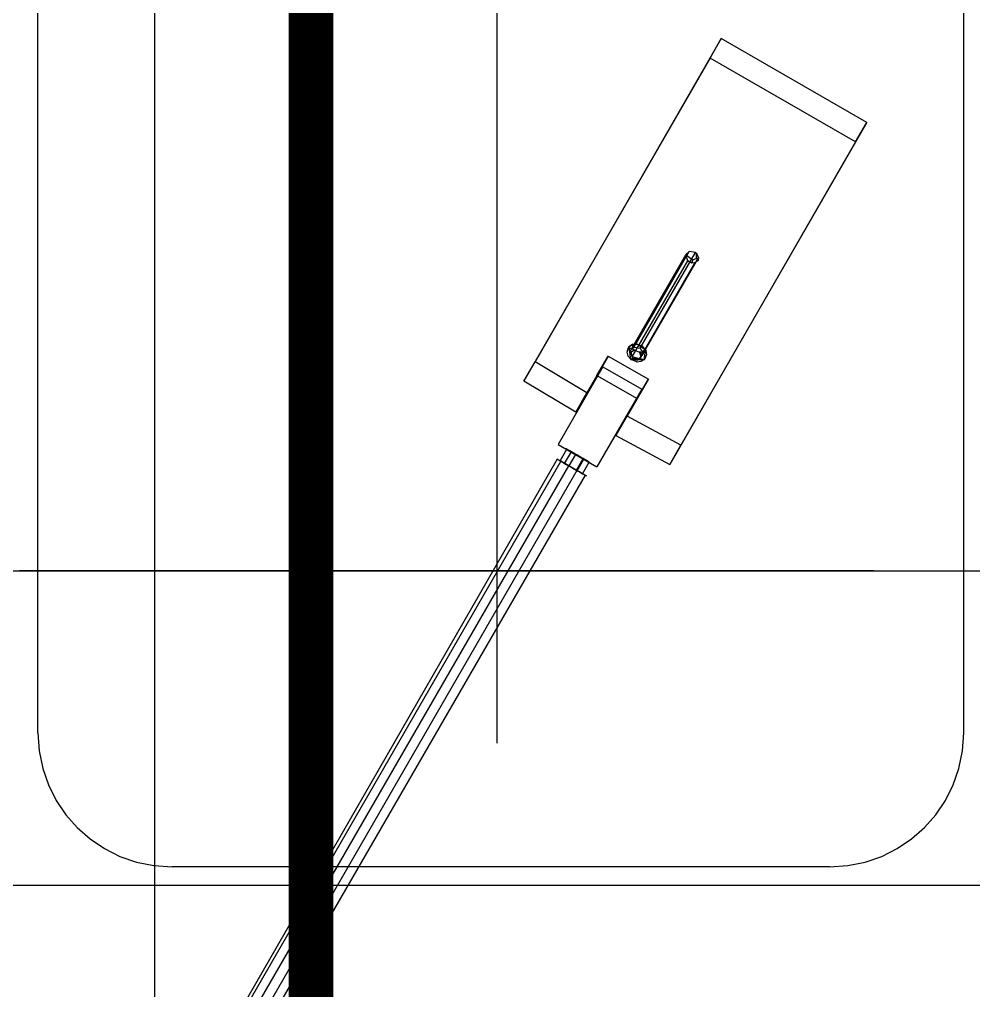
# Model space of a CAD drawing. Extents: x 11992 to 29481, y -6727 to 6811.
# Drawn here: x 14489.4 to 14702.8, y 1926.9 to 2144.2 of the extents above; entities that cross this region are included whole.
import ezdxf

# ---------------------------------------------------------------- set-up
doc = ezdxf.new("R2010")
doc.units = 0
doc.header["$MEASUREMENT"] = 0
doc.layers.get('0').update_dxf_attribs({"color": 8, "linetype": 'CONTINUOUS'})
doc.layers.add('FF-FINISH【完成面】', color=8, linetype='CONTINUOUS')
doc.layers.add('zoylight 1灯带', color=1, linetype='CONTINUOUS', lineweight=30)
doc.styles.add('XZC', font='SIMPLEX.SHX', dxfattribs={"width": 0.7, "bigfont": 'hztxt.shx'})
doc.linetypes.add('LED_LINE', pattern='A,12.7,-5.08,["LED",XZC,S=2.54,R=0,X=-2.54,Y=-1.27],-6.35', length=24.13)

msp = doc.modelspace()

# ---------------------------------------------------------------- linework, layer by layer
for p, q in [((14493.53, 1984.61, -2140.43), (14493.53, 3560.01, -2140.43)), ((14700.56, 1984.61, -2140.43), (14700.56, 3560.01, -2140.43)), ((14596.24, 1982.28, -2140.43), (14596.24, 2314.26, -2140.43)), ((14646.34, 2139.87, -1203.86), (14604.73, 2067.59, -1252.01)), ((14643.84, 2135.54, -1195.2), (14646.34, 2139.87, -1203.86)), ((14678.9, 2121.13, -1203.83), (14646.34, 2139.87, -1203.86)), ((14643.84, 2135.54, -1195.2), (14602.23, 2063.26, -1243.35)), ((14676.4, 2116.8, -1195.17), (14643.84, 2135.54, -1195.2)), ((14678.9, 2121.13, -1203.83), (14637.33, 2048.95, -1251.92)), ((14676.4, 2116.8, -1195.17), (14678.9, 2121.13, -1203.83)), ((14676.4, 2116.8, -1195.17), (14634.83, 2044.62, -1243.26)), ((14626.77, 2070.82, -1243.8), (14639.15, 2092.25, -1286.67)), ((14628.19, 2070.64, -1243.49), (14640.57, 2092.07, -1286.35)), ((14638.48, 2091.63, -1287.17), (14639.15, 2092.25, -1286.67)), ((14640.57, 2092.07, -1286.35), (14639.15, 2092.25, -1286.67)), ((14640.57, 2092.07, -1286.35), (14640.84, 2091.85, -1286.39)), ((14626.11, 2070.2, -1244.31), (14638.48, 2091.63, -1287.17)), ((14626.46, 2068.7, -1244.95), (14638.84, 2090.14, -1287.82)), ((14628.91, 2069.42, -1243.88), (14641.29, 2090.86, -1286.75)), ((14638.45, 2091.54, -1287.23), (14638.48, 2091.63, -1287.17)), ((14638.84, 2090.14, -1287.82), (14638.45, 2091.54, -1287.23)), ((14639.91, 2090.32, -1288), (14638.45, 2091.54, -1287.23)), ((14639.76, 2089.66, -1287.79), (14638.84, 2090.14, -1287.82)), ((14639.91, 2090.32, -1288), (14639.76, 2089.66, -1287.79)), ((14640.84, 2090.72, -1287.53), (14639.91, 2090.32, -1288)), ((14641.15, 2090.26, -1287.09), (14640.43, 2089.7, -1287.58)), ((14640.84, 2091.85, -1286.39), (14641.29, 2090.86, -1286.75)), ((14640.84, 2090.72, -1287.53), (14640.84, 2091.85, -1286.39)), ((14640.84, 2090.72, -1287.53), (14641.15, 2090.26, -1287.09)), ((14641.29, 2090.86, -1286.75), (14641.15, 2090.26, -1287.09)), ((14628.05, 2068.26, -1244.71), (14640.43, 2089.7, -1287.58)), ((14640.43, 2089.7, -1287.58), (14639.76, 2089.66, -1287.79)), ((14625.28, 2069.76, -1244.76), (14625.58, 2070.79, -1244.16)), ((14625.58, 2070.79, -1244.16), (14625.67, 2070.91, -1244.08)), ((14626.27, 2070.46, -1244.13), (14625.58, 2070.79, -1244.16)), ((14626.4, 2071.41, -1243.5), (14625.65, 2070.87, -1243.99)), ((14625.67, 2070.91, -1244.08), (14625.65, 2070.87, -1243.99)), ((14625.65, 2070.87, -1243.99), (14626.06, 2068.11, -1245.25)), ((14626.58, 2071.5, -1243.52), (14625.67, 2070.91, -1244.08)), ((14626.11, 2070.2, -1244.31), (14626.27, 2070.46, -1244.13)), ((14626.27, 2070.46, -1244.13), (14626.77, 2070.82, -1243.8)), ((14626.4, 2071.41, -1243.5), (14627.56, 2071.51, -1243.12)), ((14626.4, 2071.41, -1243.5), (14626.59, 2070.26, -1242.98)), ((14626.58, 2071.5, -1243.52), (14627.58, 2071.55, -1243.2)), ((14626.88, 2070.85, -1243.76), (14626.58, 2071.5, -1243.52)), ((14626.88, 2070.33, -1242.86), (14626.59, 2070.26, -1242.98)), ((14626.88, 2070.85, -1243.76), (14626.77, 2070.82, -1243.8)), ((14626.88, 2070.85, -1243.76), (14628.19, 2070.64, -1243.49)), ((14626.88, 2070.33, -1242.86), (14626.92, 2070.2, -1242.92)), ((14627.58, 2071.55, -1243.2), (14627.56, 2071.51, -1243.12)), ((14629.35, 2070.25, -1243.23), (14627.56, 2071.51, -1243.12)), ((14627.58, 2071.55, -1243.2), (14628.56, 2071.17, -1243.11)), ((14628.19, 2070.64, -1243.49), (14628.91, 2069.42, -1243.88)), ((14628.56, 2071.17, -1243.11), (14629.46, 2070.14, -1243.37)), ((14621.06, 2068.87, -1246.66), (14616.3, 2060.62, -1252.16)), ((14618.56, 2064.54, -1238), (14621.06, 2068.87, -1246.66)), ((14621.06, 2068.87, -1246.66), (14630.07, 2063.67, -1246.66)), ((14625.55, 2068.83, -1245.16), (14625.28, 2069.76, -1244.76)), ((14626.09, 2068.16, -1245.33), (14625.55, 2068.83, -1245.16)), ((14626.06, 2068.11, -1245.25), (14626.39, 2068.29, -1244.03)), ((14626.09, 2068.16, -1245.33), (14626.06, 2068.11, -1245.25)), ((14627.51, 2067.54, -1245.23), (14626.09, 2068.16, -1245.33)), ((14626.46, 2068.7, -1244.95), (14626.11, 2070.2, -1244.31)), ((14626.92, 2070.2, -1242.92), (14626.13, 2069.64, -1243.43)), ((14626.55, 2068.32, -1243.96), (14626.13, 2069.64, -1243.43)), ((14626.39, 2068.29, -1244.03), (14627.55, 2067.92, -1243.88)), ((14628.05, 2068.26, -1244.71), (14626.46, 2068.7, -1244.95)), ((14627.84, 2068.15, -1243.67), (14626.55, 2068.32, -1243.96)), ((14626.92, 2070.2, -1242.92), (14628.08, 2069.74, -1242.81)), ((14627.55, 2067.92, -1243.88), (14628.23, 2068.25, -1243.52)), ((14628.33, 2068.69, -1243.27), (14627.84, 2068.15, -1243.67)), ((14628.91, 2069.42, -1243.88), (14628.05, 2068.26, -1244.71)), ((14628.12, 2069.9, -1242.72), (14628.08, 2069.74, -1242.81)), ((14628.08, 2069.74, -1242.81), (14628.33, 2068.69, -1243.27)), ((14628.36, 2069.57, -1242.82), (14628.12, 2069.9, -1242.72)), ((14628.23, 2068.25, -1243.52), (14628.51, 2069.1, -1243.01)), ((14629.13, 2068.05, -1244.39), (14628.23, 2068.25, -1243.52)), ((14629.35, 2070.25, -1243.23), (14628.36, 2069.57, -1242.82)), ((14628.51, 2069.1, -1243.01), (14628.36, 2069.57, -1242.82)), ((14629.13, 2068.05, -1244.39), (14629.43, 2070.1, -1243.28)), ((14629.64, 2069.2, -1243.79), (14629.15, 2068.09, -1244.48)), ((14629.43, 2070.1, -1243.28), (14629.35, 2070.25, -1243.23)), ((14629.46, 2070.14, -1243.37), (14629.43, 2070.1, -1243.28)), ((14629.46, 2070.14, -1243.37), (14629.64, 2069.2, -1243.79)), ((14602.23, 2063.26, -1243.35), (14604.73, 2067.59, -1252.01)), ((14616.3, 2060.62, -1252.16), (14604.73, 2067.59, -1252.01)), ((14619.89, 2066.44, -1240.33), (14609.89, 2049.12, -1240.33)), ((14619.89, 2066.44, -1250.33), (14609.89, 2049.12, -1250.33)), ((14619.89, 2066.44, -1240.33), (14628.55, 2061.44, -1240.33)), ((14619.89, 2066.44, -1250.33), (14628.55, 2061.44, -1250.33)), ((14619.89, 2066.44, -1240.33), (14619.89, 2066.44, -1250.33)), ((14626.06, 2068.11, -1245.25), (14629.13, 2068.05, -1244.39)), ((14628.34, 2067.62, -1244.95), (14627.51, 2067.54, -1245.23)), ((14629.15, 2068.09, -1244.48), (14628.34, 2067.62, -1244.95)), ((14629.15, 2068.09, -1244.48), (14629.13, 2068.05, -1244.39)), ((14618.56, 2064.54, -1238), (14613.8, 2056.29, -1243.5)), ((14618.56, 2064.54, -1238), (14627.57, 2059.34, -1238)), ((14613.8, 2056.29, -1243.5), (14602.23, 2063.26, -1243.35)), ((14630.07, 2063.67, -1246.66), (14625.3, 2055.42, -1252.16)), ((14627.57, 2059.34, -1238), (14630.07, 2063.67, -1246.66)), ((14613.8, 2056.29, -1243.5), (14616.3, 2060.62, -1252.16)), ((14628.55, 2061.44, -1240.33), (14618.55, 2044.12, -1240.33)), ((14628.55, 2061.44, -1250.33), (14618.55, 2044.12, -1250.33)), ((14628.55, 2061.44, -1240.33), (14628.55, 2061.44, -1250.33)), ((14627.57, 2059.34, -1238), (14622.8, 2051.09, -1243.5)), ((14622.8, 2051.09, -1243.5), (14625.3, 2055.42, -1252.16)), ((14637.33, 2048.95, -1251.92), (14625.3, 2055.42, -1252.16)), ((14622.8, 2051.09, -1243.5), (14634.83, 2044.62, -1243.26)), ((14609.89, 2049.12, -1240.33), (14618.55, 2044.12, -1240.33)), ((14609.89, 2049.12, -1250.33), (14618.55, 2044.12, -1250.33)), ((14609.89, 2049.12, -1240.33), (14609.89, 2049.12, -1250.33)), ((14634.83, 2044.62, -1243.26), (14637.33, 2048.95, -1251.92)), ((14610.34, 2045.42, -1243.92), (14611.84, 2048.02, -1243.92)), ((14611.33, 2044.85, -1247.97), (14612.83, 2047.45, -1247.97)), ((14611.62, 2048.15, -1246.05), (14611.58, 2048.17, -1245.81)), ((14611.58, 2048.17, -1245.81), (14611.58, 2048.17, -1244.84)), ((14611.58, 2048.17, -1244.84), (14611.68, 2048.11, -1244.37)), ((14611.68, 2048.11, -1246.29), (14611.62, 2048.15, -1246.05)), ((14611.68, 2048.11, -1244.37), (14611.75, 2048.07, -1244.14)), ((14611.75, 2048.07, -1246.52), (14611.68, 2048.11, -1246.29)), ((14611.75, 2048.07, -1244.14), (14611.84, 2048.02, -1243.92)), ((14611.84, 2048.02, -1246.74), (14611.75, 2048.07, -1246.52)), ((14611.84, 2048.02, -1243.92), (14613.6, 2047, -1242.31)), ((14612.06, 2047.89, -1247.15), (14611.84, 2048.02, -1246.74)), ((14612.19, 2047.82, -1247.34), (14612.06, 2047.89, -1247.15)), ((14613.86, 2046.85, -1242.64), (14612.13, 2047.85, -1244.09)), ((14612.13, 2047.85, -1244.09), (14615.46, 2045.93, -1247.65)), ((14612.49, 2047.65, -1247.69), (14612.19, 2047.82, -1247.34)), ((14612.31, 2044.28, -1242.27), (14613.81, 2046.88, -1242.27)), ((14612.83, 2047.45, -1247.97), (14612.49, 2047.65, -1247.69)), ((14613.2, 2047.23, -1248.19), (14612.83, 2047.45, -1247.97)), ((14613.4, 2047.12, -1248.28), (14613.2, 2047.23, -1248.19)), ((14613.6, 2047, -1248.34), (14613.4, 2047.12, -1248.28)), ((14613.81, 2046.88, -1248.39), (14613.6, 2047, -1248.34)), ((14613.6, 2047, -1242.31), (14613.81, 2046.88, -1242.27)), ((14613.6, 2047, -1242.31), (14613.86, 2046.85, -1242.64)), ((14614.02, 2046.76, -1248.42), (14613.81, 2046.88, -1248.39)), ((14614.02, 2046.76, -1242.24), (14613.81, 2046.88, -1242.27)), ((14614.05, 2046.75, -1242.61), (14613.86, 2046.85, -1242.64)), ((14614.02, 2046.76, -1242.24), (14614.23, 2046.64, -1242.23)), ((14614.44, 2046.52, -1248.42), (14614.02, 2046.76, -1248.42)), ((14614.02, 2046.76, -1242.24), (14614.05, 2046.75, -1242.61)), ((14614.05, 2046.75, -1242.61), (14615.3, 2046.02, -1242.9)), ((14614.23, 2046.64, -1242.23), (14614.65, 2046.4, -1242.27)), ((14614.65, 2046.4, -1248.39), (14614.44, 2046.52, -1248.42)), ((14609.64, 2045.82, -1243.51), (14464.73, 1793.79, -1246.38)), ((14612.19, 2044.35, -1241.38), (14470.05, 1798.17, -1241.94)), ((14610.48, 2045.34, -1248.37), (14470.2, 1802.37, -1248.41)), ((14609.64, 2045.82, -1243.51), (14615.93, 2042.19, -1243.8)), ((14610.48, 2045.34, -1248.37), (14609.64, 2045.82, -1243.51)), ((14610.08, 2045.57, -1245.81), (14610.12, 2045.55, -1246.05)), ((14610.18, 2045.51, -1244.37), (14610.08, 2045.57, -1244.84)), ((14610.08, 2045.57, -1244.84), (14610.08, 2045.57, -1245.81)), ((14610.12, 2045.55, -1246.05), (14610.18, 2045.51, -1246.29)), ((14610.25, 2045.47, -1244.14), (14610.18, 2045.51, -1244.37)), ((14610.18, 2045.51, -1246.29), (14610.25, 2045.47, -1246.52)), ((14610.34, 2045.42, -1243.92), (14610.25, 2045.47, -1244.14)), ((14610.25, 2045.47, -1246.52), (14610.34, 2045.42, -1246.74)), ((14610.34, 2045.42, -1246.74), (14610.56, 2045.29, -1247.15)), ((14612.31, 2044.28, -1242.27), (14610.34, 2045.42, -1243.92)), ((14614.06, 2043.28, -1249.02), (14610.48, 2045.34, -1248.37)), ((14610.56, 2045.29, -1247.15), (14610.69, 2045.22, -1247.34)), ((14610.69, 2045.22, -1247.34), (14610.99, 2045.05, -1247.69)), ((14610.99, 2045.05, -1247.69), (14611.33, 2044.85, -1247.97)), ((14611.33, 2044.85, -1247.97), (14611.7, 2044.63, -1248.19)), ((14611.7, 2044.63, -1248.19), (14611.9, 2044.52, -1248.28)), ((14611.9, 2044.52, -1248.28), (14612.1, 2044.4, -1248.34)), ((14612.1, 2044.4, -1248.34), (14612.31, 2044.28, -1248.39)), ((14612.31, 2044.28, -1248.39), (14612.52, 2044.16, -1248.42)), ((14612.52, 2044.16, -1242.24), (14612.31, 2044.28, -1242.27)), ((14613.95, 2043.34, -1242.57), (14615.45, 2045.93, -1242.57)), ((14614.13, 2043.23, -1247.97), (14615.63, 2045.83, -1247.97)), ((14614.65, 2046.4, -1242.27), (14614.86, 2046.28, -1242.31)), ((14614.86, 2046.28, -1248.34), (14614.65, 2046.4, -1248.39)), ((14614.86, 2046.28, -1242.31), (14615.06, 2046.16, -1242.38)), ((14615.06, 2046.16, -1248.28), (14614.86, 2046.28, -1248.34)), ((14615.26, 2046.05, -1248.19), (14615.06, 2046.16, -1248.28)), ((14615.06, 2046.16, -1242.38), (14615.26, 2046.05, -1242.46)), ((14615.45, 2045.93, -1248.09), (14615.26, 2046.05, -1248.19)), ((14615.26, 2046.05, -1242.46), (14615.45, 2045.93, -1242.57)), ((14616.56, 2045.29, -1245.76), (14615.3, 2046.02, -1242.9)), ((14615.34, 2042.53, -1246.05), (14616.84, 2045.13, -1246.05)), ((14615.63, 2045.83, -1247.97), (14615.45, 2045.93, -1248.09)), ((14615.45, 2045.93, -1242.57), (14615.63, 2045.83, -1242.69)), ((14615.46, 2045.93, -1247.65), (14616.56, 2045.29, -1245.76)), ((14615.63, 2045.83, -1242.69), (14615.81, 2045.73, -1242.82)), ((14616.84, 2045.13, -1246.05), (14615.63, 2045.83, -1247.97)), ((14615.81, 2045.73, -1242.82), (14615.97, 2045.63, -1242.97)), ((14615.97, 2045.63, -1242.97), (14616.13, 2045.54, -1243.14)), ((14616.13, 2045.54, -1243.14), (14616.4, 2045.38, -1243.51)), ((14616.4, 2045.38, -1243.51), (14616.62, 2045.26, -1243.92)), ((14616.62, 2045.26, -1243.92), (14616.71, 2045.21, -1244.14)), ((14616.71, 2045.21, -1244.14), (14616.84, 2045.13, -1244.61)), ((14616.84, 2045.13, -1244.61), (14616.88, 2045.11, -1244.84)), ((14616.91, 2045.09, -1245.57), (14616.84, 2045.13, -1246.05)), ((14616.88, 2045.11, -1244.84), (14616.91, 2045.09, -1245.09)), ((14616.91, 2045.09, -1245.09), (14616.91, 2045.09, -1245.57)), ((14615.93, 2042.19, -1243.8), (14469.9, 1789.82, -1247.69)), ((14614.06, 2043.28, -1249.02), (14472.33, 1797.79, -1249.65)), ((14612.73, 2044.04, -1242.23), (14612.52, 2044.16, -1242.24)), ((14612.52, 2044.16, -1248.42), (14612.94, 2043.92, -1248.42)), ((14613.36, 2043.68, -1242.31), (14612.73, 2044.04, -1242.23)), ((14612.94, 2043.92, -1248.42), (14613.15, 2043.8, -1248.39)), ((14613.15, 2043.8, -1248.39), (14613.36, 2043.68, -1248.34)), ((14613.36, 2043.68, -1248.34), (14613.56, 2043.56, -1248.28)), ((14613.56, 2043.56, -1242.38), (14613.36, 2043.68, -1242.31)), ((14613.76, 2043.45, -1242.46), (14613.56, 2043.56, -1242.38)), ((14613.56, 2043.56, -1248.28), (14613.76, 2043.45, -1248.19)), ((14613.76, 2043.45, -1248.19), (14613.95, 2043.34, -1248.09)), ((14613.95, 2043.34, -1242.57), (14613.76, 2043.45, -1242.46)), ((14613.95, 2043.34, -1248.09), (14614.13, 2043.23, -1247.97)), ((14614.13, 2043.23, -1242.69), (14613.95, 2043.34, -1242.57)), ((14614.98, 2042.74, -1248.37), (14614.06, 2043.28, -1249.02)), ((14614.31, 2043.13, -1242.82), (14614.13, 2043.23, -1242.69)), ((14614.13, 2043.23, -1247.97), (14614.63, 2042.94, -1247.52)), ((14614.47, 2043.03, -1242.97), (14614.31, 2043.13, -1242.82)), ((14614.63, 2042.94, -1243.14), (14614.47, 2043.03, -1242.97)), ((14614.9, 2042.79, -1243.51), (14614.63, 2042.94, -1243.14)), ((14614.98, 2042.74, -1248.37), (14614.63, 2042.94, -1247.52)), ((14614.63, 2042.94, -1247.52), (14615.34, 2042.53, -1246.05)), ((14615.12, 2042.66, -1243.92), (14614.9, 2042.79, -1243.51)), ((14614.98, 2042.74, -1248.37), (14616.18, 2042.05, -1245.01)), ((14615.21, 2042.61, -1244.14), (14615.12, 2042.66, -1243.92)), ((14615.34, 2042.53, -1244.61), (14615.21, 2042.61, -1244.14)), ((14615.38, 2042.51, -1244.84), (14615.34, 2042.53, -1244.61)), ((14615.34, 2042.53, -1246.05), (14615.41, 2042.5, -1245.57)), ((14615.41, 2042.5, -1245.09), (14615.38, 2042.51, -1244.84)), ((14616.18, 2042.05, -1245.01), (14615.41, 2042.5, -1245.09)), ((14615.41, 2042.5, -1245.09), (14615.41, 2042.5, -1245.57)), ((14615.93, 2042.19, -1243.8), (14616.18, 2042.05, -1245.01)), ((14618.55, 2044.12, -1240.33), (14618.55, 2044.12, -1250.33)), ((14449.77, 2020.82, -2260.33), (16699.23, 2020.82, -2260.33)), ((14449.77, 2020.82, -2208.27), (14491.23, 2020.82, -2175.74)), ((14489.39, 2020.82, -1393.28), (14492.14, 2020.82, -1396.02)), ((14489.43, 2020.82, -2170.21), (14489.41, 2020.82, -2170.77)), ((14489.41, 2020.82, -2170.77), (14489.45, 2020.82, -2171.34)), ((14489.5, 2020.82, -2169.66), (14489.43, 2020.82, -2170.21)), ((14489.45, 2020.82, -2171.34), (14489.53, 2020.82, -2171.93)), ((14489.61, 2020.82, -2169.12), (14489.5, 2020.82, -2169.66)), ((14489.53, 2020.82, -2171.93), (14489.67, 2020.82, -2172.53)), ((14489.76, 2020.82, -2168.58), (14489.61, 2020.82, -2169.12)), ((14489.89, 2020.82, -2173.26), (14489.67, 2020.82, -2172.53)), ((14489.96, 2020.82, -2168.05), (14489.76, 2020.82, -2168.58)), ((14490.16, 2020.82, -2173.94), (14489.89, 2020.82, -2173.26)), ((14490.19, 2020.82, -2167.51), (14489.96, 2020.82, -2168.05)), ((14490.46, 2020.82, -2174.56), (14490.16, 2020.82, -2173.94)), ((14490.46, 2020.82, -2166.98), (14490.19, 2020.82, -2167.51)), ((14490.8, 2020.82, -2175.13), (14490.46, 2020.82, -2174.56)), ((14490.77, 2020.82, -2166.44), (14490.46, 2020.82, -2166.98)), ((14491.11, 2020.82, -2165.89), (14490.77, 2020.82, -2166.44)), ((14491.16, 2020.82, -2175.66), (14490.8, 2020.82, -2175.13)), ((14491.52, 2020.82, -2165.3), (14491.11, 2020.82, -2165.89)), ((14491.55, 2020.82, -2176.13), (14491.16, 2020.82, -2175.66)), ((14491.96, 2020.82, -2164.69), (14491.52, 2020.82, -2165.3)), ((14491.97, 2020.82, -2176.56), (14491.55, 2020.82, -2176.13)), ((14492.43, 2020.82, -2164.08), (14491.96, 2020.82, -2164.69)), ((14492.4, 2020.82, -2176.95), (14491.97, 2020.82, -2176.56)), ((14492.14, 2020.82, -1396.02), (14494.6, 2020.82, -1399.13)), ((14492.85, 2020.82, -2177.29), (14492.4, 2020.82, -2176.95)), ((14492.93, 2020.82, -2163.46), (14492.43, 2020.82, -2164.08)), ((14493.31, 2020.82, -2177.6), (14492.85, 2020.82, -2177.29)), ((14493.46, 2020.82, -2162.84), (14492.93, 2020.82, -2163.46)), ((14493.77, 2020.82, -2177.86), (14493.31, 2020.82, -2177.6)), ((14494.02, 2020.82, -2162.2), (14493.46, 2020.82, -2162.84)), ((14494.24, 2020.82, -2178.1), (14493.77, 2020.82, -2177.86)), ((14494.6, 2020.82, -2161.56), (14494.02, 2020.82, -2162.2)), ((14494.76, 2020.82, -2178.31), (14494.24, 2020.82, -2178.1)), ((14495.19, 2020.82, -2160.92), (14494.6, 2020.82, -2161.56)), ((14494.6, 2020.82, -1399.13), (14496.76, 2020.82, -1402.62)), ((14495.29, 2020.82, -2178.48), (14494.76, 2020.82, -2178.31)), ((14495.81, 2020.82, -2160.27), (14495.19, 2020.82, -2160.92)), ((14495.81, 2020.82, -2178.62), (14495.29, 2020.82, -2178.48)), ((14496.33, 2020.82, -2178.71), (14495.81, 2020.82, -2178.62)), ((14496.44, 2020.82, -2159.62), (14495.81, 2020.82, -2160.27)), ((14496.86, 2020.82, -2178.77), (14496.33, 2020.82, -2178.71)), ((14497.08, 2020.82, -2158.96), (14496.44, 2020.82, -2159.62)), ((14496.76, 2020.82, -1402.62), (14498.64, 2020.82, -1406.49)), ((14497.39, 2020.82, -2178.78), (14496.86, 2020.82, -2178.77)), ((14497.73, 2020.82, -2158.31), (14497.08, 2020.82, -2158.96)), ((14497.92, 2020.82, -2178.75), (14497.39, 2020.82, -2178.78)), ((14499.07, 2020.82, -2156.97), (14497.73, 2020.82, -2158.31)), ((14498.45, 2020.82, -2178.69), (14497.92, 2020.82, -2178.75)), ((14498.98, 2020.82, -2178.58), (14498.45, 2020.82, -2178.69)), ((14498.64, 2020.82, -1406.49), (14500.22, 2020.82, -1410.74)), ((14499.52, 2020.82, -2178.43), (14498.98, 2020.82, -2178.58)), ((14500.54, 2020.82, -2155.53), (14499.07, 2020.82, -2156.97)), ((14500.06, 2020.82, -2178.25), (14499.52, 2020.82, -2178.43)), ((14500.6, 2020.82, -2178.02), (14500.06, 2020.82, -2178.25)), ((14500.75, 2020.82, -1416.25), (14500.22, 2020.82, -1410.74)), ((14502.22, 2020.82, -2153.89), (14500.54, 2020.82, -2155.53)), ((14501.15, 2020.82, -2177.75), (14500.6, 2020.82, -2178.02)), ((14501.28, 2020.82, -1421.77), (14500.75, 2020.82, -1416.25)), ((14501.7, 2020.82, -2177.44), (14501.15, 2020.82, -2177.75)), ((14501.81, 2020.82, -1427.28), (14501.28, 2020.82, -1421.77)), ((14502.25, 2020.82, -2177.1), (14501.7, 2020.82, -2177.44)), ((14502.35, 2020.82, -1432.79), (14501.81, 2020.82, -1427.28)), ((14504.21, 2020.82, -2151.94), (14502.22, 2020.82, -2153.89)), ((14502.81, 2020.82, -2176.72), (14502.25, 2020.82, -2177.1)), ((14502.9, 2020.82, -1438.31), (14502.35, 2020.82, -1432.79)), ((14503.37, 2020.82, -2176.3), (14502.81, 2020.82, -2176.72)), ((14503.45, 2020.82, -1443.82), (14502.9, 2020.82, -1438.31)), ((14503.94, 2020.82, -2175.85), (14503.37, 2020.82, -2176.3)), ((14503.72, 2020.82, -1412.56), (14503.42, 2020.82, -1420.48)), ((14503.42, 2020.82, -1420.48), (14503.64, 2020.82, -1429.13)), ((14504.01, 2020.82, -1449.33), (14503.45, 2020.82, -1443.82)), ((14503.64, 2020.82, -1429.13), (14504.4, 2020.82, -1438.51)), ((14504.55, 2020.82, -1405.38), (14503.72, 2020.82, -1412.56)), ((14504.51, 2020.82, -2175.36), (14503.94, 2020.82, -2175.85)), ((14504.58, 2020.82, -1454.84), (14504.01, 2020.82, -1449.33)), ((14506.61, 2020.82, -2149.59), (14504.21, 2020.82, -2151.94)), ((14504.4, 2020.82, -1438.51), (14505.67, 2020.82, -1448.63)), ((14505.08, 2020.82, -2174.85), (14504.51, 2020.82, -2175.36)), ((14505.9, 2020.82, -1398.93), (14504.55, 2020.82, -1405.38)), ((14505.16, 2020.82, -1460.34), (14504.58, 2020.82, -1454.84)), ((14505.08, 2020.82, -1451.05), (14505.03, 2020.82, -1453.29)), ((14505.03, 2020.82, -1453.29), (14505.16, 2020.82, -1456.22)), ((14505.66, 2020.82, -2174.3), (14505.08, 2020.82, -2174.85)), ((14505.29, 2020.82, -1449.5), (14505.08, 2020.82, -1451.05)), ((14505.16, 2020.82, -1456.22), (14505.45, 2020.82, -1459.83)), ((14505.75, 2020.82, -1465.85), (14505.16, 2020.82, -1460.34)), ((14505.67, 2020.82, -1448.63), (14505.29, 2020.82, -1449.5)), ((14505.45, 2020.82, -1459.83), (14505.91, 2020.82, -1464.13)), ((14506.24, 2020.82, -2173.72), (14505.66, 2020.82, -2174.3)), ((14506.37, 2020.82, -1471.35), (14505.75, 2020.82, -1465.85)), ((14507.78, 2020.82, -1393.21), (14505.9, 2020.82, -1398.93)), ((14505.91, 2020.82, -1464.13), (14506.54, 2020.82, -1469.12)), ((14506.83, 2020.82, -2173.12), (14506.24, 2020.82, -2173.72)), ((14506.99, 2020.82, -1476.85), (14506.37, 2020.82, -1471.35)), ((14506.54, 2020.82, -1469.12), (14507.34, 2020.82, -1474.79)), ((14509.49, 2020.82, -2146.75), (14506.61, 2020.82, -2149.59)), ((14507.42, 2020.82, -2172.49), (14506.83, 2020.82, -2173.12)), ((14508.02, 2020.82, -1485.54), (14506.99, 2020.82, -1476.85)), ((14507.34, 2020.82, -1474.79), (14508.31, 2020.82, -1481.16)), ((14508.02, 2020.82, -2171.83), (14507.42, 2020.82, -2172.49)), ((14510.19, 2020.82, -1388.23), (14507.78, 2020.82, -1393.21)), ((14508.63, 2020.82, -2171.14), (14508.02, 2020.82, -2171.83)), ((14509.08, 2020.82, -1494.21), (14508.02, 2020.82, -1485.54)), ((14508.31, 2020.82, -1481.16), (14509.45, 2020.82, -1488.2)), ((14509.26, 2020.82, -2170.43), (14508.63, 2020.82, -2171.14)), ((14510.18, 2020.82, -1502.88), (14509.08, 2020.82, -1494.21)), ((14509.91, 2020.82, -2169.69), (14509.26, 2020.82, -2170.43)), ((14509.45, 2020.82, -1488.2), (14510.75, 2020.82, -1495.94)), ((14512.97, 2020.82, -2143.3), (14509.49, 2020.82, -2146.75)), ((14510.59, 2020.82, -2168.91), (14509.91, 2020.82, -2169.69)), ((14511.31, 2020.82, -1511.55), (14510.18, 2020.82, -1502.88)), ((14513.12, 2020.82, -1383.99), (14510.19, 2020.82, -1388.23)), ((14511.3, 2020.82, -2168.11), (14510.59, 2020.82, -2168.91)), ((14510.75, 2020.82, -1495.94), (14512.23, 2020.82, -1504.36)), ((14512.05, 2020.82, -2167.27), (14511.3, 2020.82, -2168.11)), ((14512.47, 2020.82, -1520.21), (14511.31, 2020.82, -1511.55)), ((14512.84, 2020.82, -2166.39), (14512.05, 2020.82, -2167.27)), ((14513.64, 2020.82, -1528.88), (14512.47, 2020.82, -1520.21)), ((14513.68, 2020.82, -2165.48), (14512.84, 2020.82, -2166.39)), ((14517.12, 2020.82, -2139.16), (14512.97, 2020.82, -2143.3)), ((14516.58, 2020.82, -1380.47), (14513.12, 2020.82, -1383.99)), ((14514.82, 2020.82, -1537.54), (14513.64, 2020.82, -1528.88)), ((14514.58, 2020.82, -2164.52), (14513.68, 2020.82, -2165.48)), ((14515.54, 2020.82, -2163.53), (14514.58, 2020.82, -2164.52)), ((14516.02, 2020.82, -1546.2), (14514.82, 2020.82, -1537.54)), ((14516.57, 2020.82, -2162.5), (14515.54, 2020.82, -2163.53)), ((14517.21, 2020.82, -1554.87), (14516.02, 2020.82, -1546.2)), ((14517.67, 2020.82, -2161.43), (14516.57, 2020.82, -2162.5)), ((14520.57, 2020.82, -1377.69), (14516.58, 2020.82, -1380.47)), ((14522.04, 2020.82, -2134.22), (14517.12, 2020.82, -2139.16)), ((14518.41, 2020.82, -1563.54), (14517.21, 2020.82, -1554.87)), ((14518.84, 2020.82, -2160.32), (14517.67, 2020.82, -2161.43)), ((14519.59, 2020.82, -1572.21), (14518.41, 2020.82, -1563.54)), ((14520.07, 2020.82, -2159.18), (14518.84, 2020.82, -2160.32)), ((14520.77, 2020.82, -1580.89), (14519.59, 2020.82, -1572.21)), ((14521.36, 2020.82, -2158.02), (14520.07, 2020.82, -2159.18)), ((14525.08, 2020.82, -1375.64), (14520.57, 2020.82, -1377.69)), ((14522.49, 2020.82, -1593.81), (14520.77, 2020.82, -1580.89)), ((14522.7, 2020.82, -2156.84), (14521.36, 2020.82, -2158.02)), ((14527.83, 2020.82, -2128.39), (14522.04, 2020.82, -2134.22)), ((14524.19, 2020.82, -1606.74), (14522.49, 2020.82, -1593.81)), ((14524.1, 2020.82, -2155.64), (14522.7, 2020.82, -2156.84)), ((14525.55, 2020.82, -2154.44), (14524.1, 2020.82, -2155.64)), ((14525.9, 2020.82, -1619.67), (14524.19, 2020.82, -1606.74)), ((14524.63, 2020.82, -1375.84), (14539.22, 2020.82, -1417.37)), ((14530.78, 2020.82, -1375.02), (14524.63, 2020.82, -1375.84)), ((14527.04, 2020.82, -2153.24), (14525.55, 2020.82, -2154.44)), ((14527.63, 2020.82, -1632.59), (14525.9, 2020.82, -1619.67)), ((14528.57, 2020.82, -2152.05), (14527.04, 2020.82, -2153.24)), ((14529.42, 2020.82, -1645.51), (14527.63, 2020.82, -1632.59)), ((14534.58, 2020.82, -2121.57), (14527.83, 2020.82, -2128.39)), ((14530.14, 2020.82, -2150.87), (14528.57, 2020.82, -2152.05)), ((14531.27, 2020.82, -1658.4), (14529.42, 2020.82, -1645.51)), ((14531.74, 2020.82, -2149.71), (14530.14, 2020.82, -2150.87)), ((14536.68, 2020.82, -1374.95), (14530.78, 2020.82, -1375.02)), ((14533.22, 2020.82, -1671.28), (14531.27, 2020.82, -1658.4)), ((14533.37, 2020.82, -2148.57), (14531.74, 2020.82, -2149.71)), ((14535.28, 2020.82, -1684.12), (14533.22, 2020.82, -1671.28)), ((14535.03, 2020.82, -2147.47), (14533.37, 2020.82, -2148.57)), ((14542.37, 2020.82, -2113.66), (14534.58, 2020.82, -2121.57)), ((14536.73, 2020.82, -2146.4), (14535.03, 2020.82, -2147.47)), ((14537.48, 2020.82, -1696.93), (14535.28, 2020.82, -1684.12)), ((14542.32, 2020.82, -1375.58), (14536.68, 2020.82, -1374.95)), ((14538.51, 2020.82, -2145.39), (14536.73, 2020.82, -2146.4)), ((14539.83, 2020.82, -1709.7), (14537.48, 2020.82, -1696.93)), ((14540.4, 2020.82, -2144.44), (14538.51, 2020.82, -2145.39)), ((14539.22, 2020.82, -1417.37), (14554.23, 2020.82, -1466.44)), ((14542.37, 2020.82, -1722.42), (14539.83, 2020.82, -1709.7)), ((14542.4, 2020.82, -2143.56), (14540.4, 2020.82, -2144.44)), ((14547.7, 2020.82, -1376.84), (14542.32, 2020.82, -1375.58)), ((14542.81, 2020.82, -2113.21), (14542.37, 2020.82, -2113.66)), ((14545.1, 2020.82, -1735.09), (14542.37, 2020.82, -1722.42)), ((14544.56, 2020.82, -2142.77), (14542.4, 2020.82, -2143.56)), ((14543.26, 2020.82, -2112.76), (14542.81, 2020.82, -2113.21)), ((14543.72, 2020.82, -2112.29), (14543.26, 2020.82, -2112.76)), ((14544.2, 2020.82, -2111.8), (14543.72, 2020.82, -2112.29)), ((14544.71, 2020.82, -2111.28), (14544.2, 2020.82, -2111.8)), ((14546.89, 2020.82, -2142.07), (14544.56, 2020.82, -2142.77)), ((14545.25, 2020.82, -2110.73), (14544.71, 2020.82, -2111.28)), ((14548.93, 2020.82, -1751.27), (14545.1, 2020.82, -1735.09)), ((14545.83, 2020.82, -2110.15), (14545.25, 2020.82, -2110.73)), ((14546.45, 2020.82, -2109.52), (14545.83, 2020.82, -2110.15)), ((14547.11, 2020.82, -2108.85), (14546.45, 2020.82, -2109.52)), ((14549.43, 2020.82, -2141.47), (14546.89, 2020.82, -2142.07)), ((14547.83, 2020.82, -2108.12), (14547.11, 2020.82, -2108.85)), ((14552.82, 2020.82, -1378.68), (14547.7, 2020.82, -1376.84)), ((14548.62, 2020.82, -2107.33), (14547.83, 2020.82, -2108.12)), ((14549.46, 2020.82, -2106.48), (14548.62, 2020.82, -2107.33)), ((14553.04, 2020.82, -1767.37), (14548.93, 2020.82, -1751.27)), ((14552.18, 2020.82, -2140.99), (14549.43, 2020.82, -2141.47)), ((14549.46, 2020.82, -2106.48), (14553.93, 2020.82, -2099.28)), ((14555.2, 2020.82, -2140.63), (14552.18, 2020.82, -2140.99)), ((14557.7, 2020.82, -1381.03), (14552.82, 2020.82, -1378.68)), ((14557.37, 2020.82, -1783.43), (14553.04, 2020.82, -1767.37)), ((14553.93, 2020.82, -2099.28), (14558.36, 2020.82, -2092.07)), ((14554.23, 2020.82, -1466.44), (14569.23, 2020.82, -1521.12)), ((14558.48, 2020.82, -2140.41), (14555.2, 2020.82, -2140.63)), ((14561.83, 2020.82, -1799.46), (14557.37, 2020.82, -1783.43)), ((14562.32, 2020.82, -1383.84), (14557.7, 2020.82, -1381.03)), ((14558.36, 2020.82, -2092.07), (14562.72, 2020.82, -2084.84)), ((14562.07, 2020.82, -2140.33), (14558.48, 2020.82, -2140.41)), ((14566.35, 2020.82, -1815.49), (14561.83, 2020.82, -1799.46)), ((14562.07, 2020.82, -2140.33), (16693.82, 2020.82, -2140.33)), ((14566.7, 2020.82, -1387.05), (14562.32, 2020.82, -1383.84)), ((14562.72, 2020.82, -2084.84), (14566.97, 2020.82, -2077.59)), ((14570.85, 2020.82, -1831.54), (14566.35, 2020.82, -1815.49)), ((14570.83, 2020.82, -1390.6), (14566.7, 2020.82, -1387.05)), ((14566.97, 2020.82, -2077.59), (14571.07, 2020.82, -2070.29)), ((14569.23, 2020.82, -1521.12), (14583.79, 2020.82, -1579.49)), ((14574.72, 2020.82, -1394.44), (14570.83, 2020.82, -1390.6)), ((14575.25, 2020.82, -1847.64), (14570.85, 2020.82, -1831.54)), ((14571.07, 2020.82, -2070.29), (14574.99, 2020.82, -2062.94)), ((14578.36, 2020.82, -1398.49), (14574.72, 2020.82, -1394.44)), ((14574.99, 2020.82, -2062.94), (14578.69, 2020.82, -2055.53)), ((14579.47, 2020.82, -1863.82), (14575.25, 2020.82, -1847.64)), ((14581.77, 2020.82, -1402.71), (14578.36, 2020.82, -1398.49)), ((14578.69, 2020.82, -2055.53), (14582.13, 2020.82, -2048.05)), ((14583.44, 2020.82, -1880.08), (14579.47, 2020.82, -1863.82)), ((14583.21, 2020.82, -1404.64), (14581.77, 2020.82, -1402.71)), ((14582.13, 2020.82, -2048.05), (14585.28, 2020.82, -2040.49)), ((14584.65, 2020.82, -1406.69), (14583.21, 2020.82, -1404.64)), ((14587.08, 2020.82, -1896.47), (14583.44, 2020.82, -1880.08)), ((14583.79, 2020.82, -1579.49), (14597.5, 2020.82, -1639.63)), ((14586.11, 2020.82, -1408.98), (14584.65, 2020.82, -1406.69)), ((14585.28, 2020.82, -2040.49), (14588.1, 2020.82, -2032.85)), ((14587.65, 2020.82, -1411.62), (14586.11, 2020.82, -1408.98)), ((14590.31, 2020.82, -1913.01), (14587.08, 2020.82, -1896.47)), ((14589.29, 2020.82, -1414.71), (14587.65, 2020.82, -1411.62)), ((14588.1, 2020.82, -2032.85), (14590.55, 2020.82, -2025.1)), ((14591.08, 2020.82, -1418.36), (14589.29, 2020.82, -1414.71)), ((14593.58, 2020.82, -1911.88), (14589.34, 2020.82, -1904.61)), ((14593.05, 2020.82, -1929.71), (14590.31, 2020.82, -1913.01)), ((14590.55, 2020.82, -2025.1), (14592.6, 2020.82, -2017.24)), ((14593.06, 2020.82, -1422.69), (14591.08, 2020.82, -1418.36)), ((14592.6, 2020.82, -2017.24), (14594.06, 2020.82, -2010.2)), ((14594.07, 2020.82, -1937.06), (14593.05, 2020.82, -1929.71)), ((14595.26, 2020.82, -1427.79), (14593.06, 2020.82, -1422.69)), ((14597.61, 2020.82, -1918.51), (14593.58, 2020.82, -1911.88)), ((14594.06, 2020.82, -2010.2), (14595.19, 2020.82, -2003.08)), ((14594.96, 2020.82, -1944.44), (14594.07, 2020.82, -1937.06)), ((14595.71, 2020.82, -1951.83), (14594.96, 2020.82, -1944.44)), ((14595.19, 2020.82, -2003.08), (14596.02, 2020.82, -1995.89)), ((14597.72, 2020.82, -1433.79), (14595.26, 2020.82, -1427.79)), ((14596.29, 2020.82, -1959.23), (14595.71, 2020.82, -1951.83)), ((14596.02, 2020.82, -1995.89), (14596.56, 2020.82, -1988.64)), ((14596.69, 2020.82, -1966.62), (14596.29, 2020.82, -1959.23)), ((14596.56, 2020.82, -1988.64), (14596.84, 2020.82, -1981.33)), ((14596.88, 2020.82, -1973.99), (14596.69, 2020.82, -1966.62)), ((14596.84, 2020.82, -1981.33), (14596.88, 2020.82, -1973.99)), ((14597.5, 2020.82, -1639.63), (14609.93, 2020.82, -1699.61)), ((14601.44, 2020.82, -1924.5), (14597.61, 2020.82, -1918.51)), ((14600.49, 2020.82, -1440.78), (14597.72, 2020.82, -1433.79)), ((14603.6, 2020.82, -1448.88), (14600.49, 2020.82, -1440.78)), ((14605.05, 2020.82, -1929.84), (14601.44, 2020.82, -1924.5)), ((14607.09, 2020.82, -1458.2), (14603.6, 2020.82, -1448.88)), ((14608.47, 2020.82, -1934.53), (14605.05, 2020.82, -1929.84)), ((14607.09, 2020.82, -1458.2), (14607.92, 2020.82, -1459.51)), ((14607.92, 2020.82, -1459.51), (14608.74, 2020.82, -1460.78)), ((14611.68, 2020.82, -1938.58), (14608.47, 2020.82, -1934.53)), ((14608.74, 2020.82, -1460.78), (14609.54, 2020.82, -1462.03)), ((14609.54, 2020.82, -1462.03), (14610.35, 2020.82, -1463.26)), ((14609.93, 2020.82, -1699.61), (14620.67, 2020.82, -1757.52)), ((14610.35, 2020.82, -1463.26), (14611.15, 2020.82, -1464.47)), ((14611.15, 2020.82, -1464.47), (14611.95, 2020.82, -1465.67)), ((14614.68, 2020.82, -1941.98), (14611.68, 2020.82, -1938.58)), ((14611.95, 2020.82, -1465.67), (14612.77, 2020.82, -1466.86)), ((14612.77, 2020.82, -1466.86), (14613.59, 2020.82, -1468.06)), ((14613.59, 2020.82, -1468.06), (14614.43, 2020.82, -1469.26)), ((14614.43, 2020.82, -1469.26), (14615.29, 2020.82, -1470.47)), ((14617.48, 2020.82, -1944.74), (14614.68, 2020.82, -1941.98)), ((14615.29, 2020.82, -1470.47), (14616.17, 2020.82, -1471.7)), ((14616.17, 2020.82, -1471.7), (14617.07, 2020.82, -1472.96)), ((14620.08, 2020.82, -1946.85), (14617.48, 2020.82, -1944.74)), ((14622.46, 2020.82, -1948.31), (14620.08, 2020.82, -1946.85)), ((14620.67, 2020.82, -1757.52), (14629.28, 2020.82, -1811.44)), ((14624.65, 2020.82, -1949.13), (14622.46, 2020.82, -1948.31)), ((14626.63, 2020.82, -1949.3), (14624.65, 2020.82, -1949.13)), ((14631.37, 2020.82, -1949.02), (14626.63, 2020.82, -1949.3)), ((14629.28, 2020.82, -1811.44), (14635.36, 2020.82, -1859.43)), ((14635.55, 2020.82, -1948.76), (14631.37, 2020.82, -1949.02)), ((14638.2, 2020.82, -1929.98), (14634.13, 2020.82, -1948.68)), ((14635.36, 2020.82, -1859.43), (14638.47, 2020.82, -1899.59)), ((14639.2, 2020.82, -1948.5), (14635.55, 2020.82, -1948.76)), ((14638.47, 2020.82, -1899.59), (14638.2, 2020.82, -1929.98)), ((14642.41, 2020.82, -1948.23), (14639.2, 2020.82, -1948.5)), ((14648.62, 2020.82, -1619.38), (14640.39, 2020.82, -1573.13)), ((14645.24, 2020.82, -1947.92), (14642.41, 2020.82, -1948.23)), ((14643.61, 2020.82, -2151.48), (14643.79, 2020.82, -2154.19)), ((14643.61, 2020.82, -2151.48), (14643.62, 2020.82, -2141.43)), ((14643.62, 2020.82, -2141.43), (14644.02, 2020.82, -1979.56)), ((14643.79, 2020.82, -2154.19), (14644.32, 2020.82, -2156.8)), ((14644.15, 2020.82, -1977.24), (14644.02, 2020.82, -1979.61)), ((14644.55, 2020.82, -1974.94), (14644.15, 2020.82, -1977.24)), ((14644.32, 2020.82, -2156.8), (14645.18, 2020.82, -2159.26)), ((14645.19, 2020.82, -1972.75), (14644.55, 2020.82, -1974.94)), ((14645.18, 2020.82, -2159.26), (14646.34, 2020.82, -2161.57)), ((14646.08, 2020.82, -1970.66), (14645.19, 2020.82, -1972.75)), ((14647.75, 2020.82, -1947.56), (14645.24, 2020.82, -1947.92)), ((14647.18, 2020.82, -1968.71), (14646.08, 2020.82, -1970.66)), ((14646.34, 2020.82, -2161.57), (14647.78, 2020.82, -2163.7)), ((14648.5, 2020.82, -1966.9), (14647.18, 2020.82, -1968.71)), ((14650.01, 2020.82, -1947.13), (14647.75, 2020.82, -1947.56)), ((14647.78, 2020.82, -2163.7), (14649.47, 2020.82, -2165.62)), ((14650.01, 2020.82, -1965.26), (14648.5, 2020.82, -1966.9)), ((14655.9, 2020.82, -1662.57), (14648.62, 2020.82, -1619.38)), ((14649.47, 2020.82, -2165.62), (14651.39, 2020.82, -2167.31)), ((14652.09, 2020.82, -1946.6), (14650.01, 2020.82, -1947.13)), ((14651.71, 2020.82, -1963.79), (14650.01, 2020.82, -1965.26)), ((14651.39, 2020.82, -2167.31), (14653.51, 2020.82, -2168.75)), ((14653.58, 2020.82, -1962.51), (14651.71, 2020.82, -1963.79)), ((14654.04, 2020.82, -1945.96), (14652.09, 2020.82, -1946.6)), ((14653.51, 2020.82, -2168.75), (14655.82, 2020.82, -2169.91)), ((14655.6, 2020.82, -1961.45), (14653.58, 2020.82, -1962.51)), ((14655.94, 2020.82, -1945.19), (14654.04, 2020.82, -1945.96)), ((14657.77, 2020.82, -1960.6), (14655.6, 2020.82, -1961.45)), ((14655.82, 2020.82, -2169.91), (14658.29, 2020.82, -2170.76)), ((14662.24, 2020.82, -1702.71), (14655.9, 2020.82, -1662.57)), ((14657.86, 2020.82, -1944.28), (14655.94, 2020.82, -1945.19)), ((14660.08, 2020.82, -1960), (14657.77, 2020.82, -1960.6)), ((14659.84, 2020.82, -1943.19), (14657.86, 2020.82, -1944.28)), ((14658.29, 2020.82, -2170.76), (14660.89, 2020.82, -2171.3)), ((14661.95, 2020.82, -1941.93), (14659.84, 2020.82, -1943.19)), ((14660.08, 2020.82, -1960), (14768.07, 2020.82, -1959.61)), ((14660.89, 2020.82, -2171.3), (14663.61, 2020.82, -2171.48)), ((14664.14, 2020.82, -1940.52), (14661.95, 2020.82, -1941.93)), ((14667.63, 2020.82, -1739.79), (14662.24, 2020.82, -1702.71)), ((14663.61, 2020.82, -2171.48), (16659.97, 2020.82, -2171.48)), ((14666.35, 2020.82, -1938.99), (14664.14, 2020.82, -1940.52)), ((14668.51, 2020.82, -1937.4), (14666.35, 2020.82, -1938.99)), ((14672.09, 2020.82, -1773.83), (14667.63, 2020.82, -1739.79)), ((14670.57, 2020.82, -1935.77), (14668.51, 2020.82, -1937.4)), ((14672.46, 2020.82, -1934.14), (14670.57, 2020.82, -1935.77)), ((14675.6, 2020.82, -1804.8), (14672.09, 2020.82, -1773.83)), ((14674.13, 2020.82, -1932.55), (14672.46, 2020.82, -1934.14)), ((14675.5, 2020.82, -1931.05), (14674.13, 2020.82, -1932.55)), ((14676.52, 2020.82, -1929.65), (14675.5, 2020.82, -1931.05)), ((14678.16, 2020.82, -1832.73), (14675.6, 2020.82, -1804.8)), ((14677.13, 2020.82, -1928.42), (14676.52, 2020.82, -1929.65)), ((14676.85, 2020.82, -1926.56), (14679, 2020.82, -1913.9)), ((14676.85, 2020.82, -1926.56), (14677.26, 2020.82, -1927.37)), ((14677.26, 2020.82, -1927.37), (14677.13, 2020.82, -1928.42)), ((14679.79, 2020.82, -1857.6), (14678.16, 2020.82, -1832.73)), ((14679, 2020.82, -1913.9), (14680.2, 2020.82, -1898.19)), ((14680.47, 2020.82, -1879.42), (14679.79, 2020.82, -1857.6)), ((14680.2, 2020.82, -1898.19), (14680.47, 2020.82, -1879.42)), ((14493.53, 1984.61, -2140.43), (14493.81, 1980.54, -2140.43)), ((14700.29, 1980.54, -2140.43), (14700.56, 1984.61, -2140.43)), ((14493.81, 1980.54, -2140.43), (14494.6, 1976.63, -2140.43)), ((14699.49, 1976.63, -2140.43), (14700.29, 1980.54, -2140.43)), ((14494.6, 1976.63, -2140.43), (14495.89, 1972.93, -2140.43)), ((14698.2, 1972.93, -2140.43), (14699.49, 1976.63, -2140.43)), ((14495.89, 1972.93, -2140.43), (14497.63, 1969.46, -2140.43)), ((14696.47, 1969.46, -2140.43), (14698.2, 1972.93, -2140.43)), ((14497.63, 1969.46, -2140.43), (14499.78, 1966.27, -2140.43)), ((14694.31, 1966.27, -2140.43), (14696.47, 1969.46, -2140.43)), ((14499.78, 1966.27, -2140.43), (14502.32, 1963.39, -2140.43)), ((14691.78, 1963.39, -2140.43), (14694.31, 1966.27, -2140.43)), ((14502.32, 1963.39, -2140.43), (14505.2, 1960.86, -2140.43)), ((14688.89, 1960.86, -2140.43), (14691.78, 1963.39, -2140.43)), ((14505.2, 1960.86, -2140.43), (14508.39, 1958.7, -2140.43)), ((14685.7, 1958.7, -2140.43), (14688.89, 1960.86, -2140.43)), ((14508.39, 1958.7, -2140.43), (14511.86, 1956.96, -2140.43)), ((14682.24, 1956.96, -2140.43), (14685.7, 1958.7, -2140.43)), ((14511.86, 1956.96, -2140.43), (14515.56, 1955.68, -2140.43)), ((14515.56, 1955.68, -2140.43), (14519.46, 1954.88, -2140.43)), ((14674.63, 1954.88, -2140.43), (14678.54, 1955.68, -2140.43)), ((14678.54, 1955.68, -2140.43), (14682.24, 1956.96, -2140.43)), ((14519.46, 1954.88, -2140.43), (14523.53, 1954.61, -2140.43)), ((14670.56, 1954.61, -2140.43), (14523.53, 1954.61, -2140.43)), ((14670.56, 1954.61, -2140.43), (14674.63, 1954.88, -2140.43)), ((14619.98, 1950.46, -2140.43), (14399.57, 1950.46, -2140.43)), ((16759.43, 1950.46, -2140.43), (14619.98, 1950.46, -2140.43))]:
    msp.add_line(p, q)
at = {"layer": 'FF-FINISH【完成面】', "elevation": 0}
msp.add_lwpolyline([(14519.61, 3630.55), (14519.61, 1250.55)], dxfattribs=at)
at = {"layer": 'zoylight 1灯带', "linetype": 'LED_LINE', "ltscale": 20, "const_width": 10, "elevation": 0}
msp.add_lwpolyline([(14554.62, 3630.55), (14554.62, 1250.55)], dxfattribs=at)

doc.saveas('drawing.dxf')
